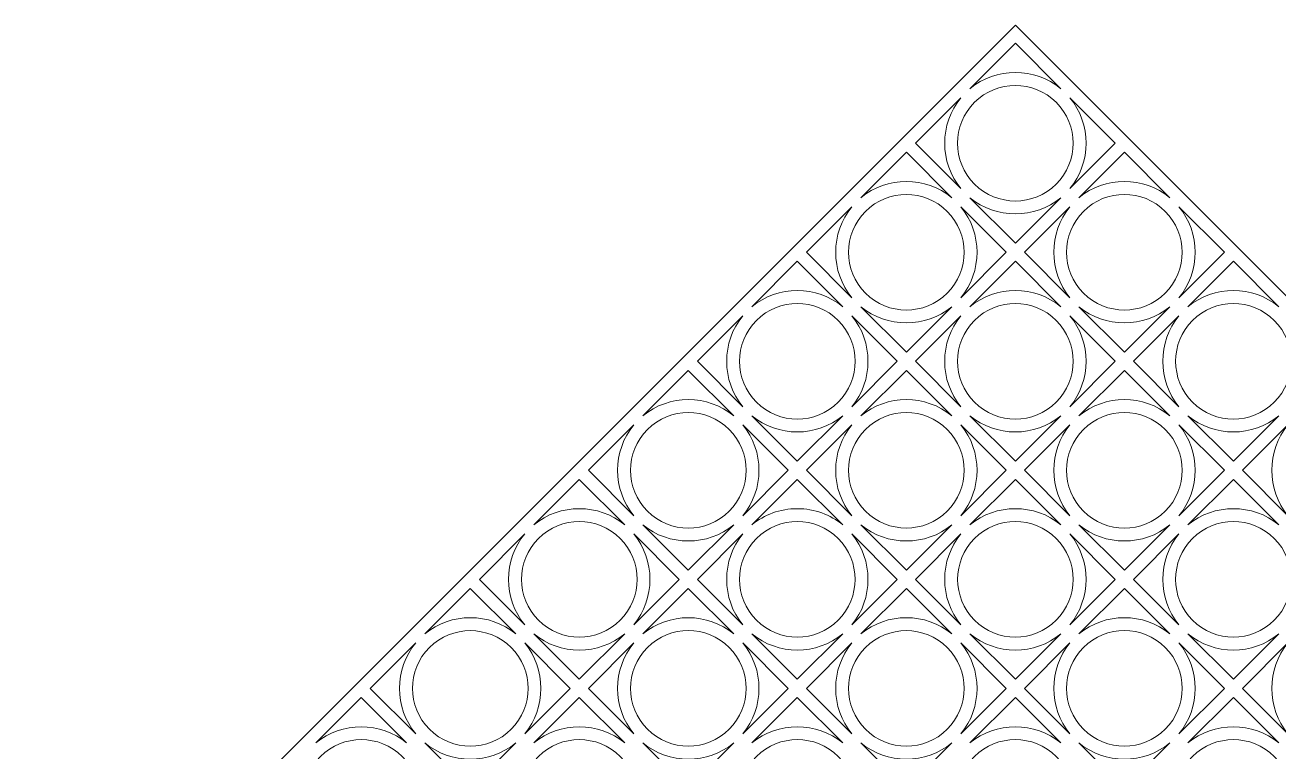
# Model space of a CAD drawing. Header units: centimetres. Extents: x -323 to 323, y -154 to 154.
# Drawn here: x 14.6 to 209.8, y 41 to 154.1 of the extents above; entities that cross this region are included whole.
import ezdxf

# ---------------------------------------------------------------- set-up
doc = ezdxf.new("R2010")
doc.units = ezdxf.units.CM
doc.header["$MEASUREMENT"] = 0
doc.layers.add('layer 1', color=7, linetype='Continuous')

msp = doc.modelspace()

# ---------------------------------------------------------------- linework, layer by layer
at = {"layer": 'layer 1', "color": 250, "lineweight": 9}
for points, knots in [([(168.76868, -154.14938), (168.76868, -154.14938), (14.61957, -0.00025), (14.61957, -0.00025), (14.61957, -0.00025), (14.61957, -0.00025), (168.76928, 154.14937), (168.76928, 154.14937), (168.76928, 154.14937), (168.76928, 154.14937), (322.91835, 0.0003), (322.91835, 0.0003), (322.91835, 0.0003), (322.91835, 0.0003), (168.76868, -154.14938), (168.76868, -154.14938)], [0, 0, 0, 0, 0.2, 0.2, 0.2, 0.2, 0.4, 0.4, 0.4, 0.4, 0.6, 0.6, 0.6, 0.6, 1, 1, 1, 1]), ([(161.69814, 144.2501), (165.7179, 147.59938), (171.82066, 147.59939), (175.84041, 144.25012), (175.84041, 144.25012), (175.84041, 144.25012), (168.76927, 151.32126), (168.76927, 151.32126), (168.76927, 151.32126), (168.76927, 151.32126), (161.69814, 144.2501), (161.69814, 144.2501)], [0, 0, 0, 0, 0.25, 0.25, 0.25, 0.25, 0.5, 0.5, 0.5, 0.5, 1, 1, 1, 1]), ([(175.13294, 142.12847), (178.64602, 138.61548), (178.64597, 132.91411), (175.13301, 129.40109), (175.13301, 129.40109), (171.61997, 125.88803), (165.91864, 125.88805), (162.40561, 129.40105), (162.40561, 129.40105), (158.89258, 132.91406), (158.89256, 138.6154), (162.40557, 142.12844), (162.40557, 142.12844), (165.89999, 145.62289), (171.6385, 145.62296), (175.13294, 142.12847)], [0, 0, 0, 0, 0.2, 0.2, 0.2, 0.2, 0.4, 0.4, 0.4, 0.4, 0.6, 0.6, 0.6, 0.6, 1, 1, 1, 1]), ([(160.28393, 142.83589), (156.93463, 138.81616), (156.9347, 132.71335), (160.28393, 128.69361), (160.28393, 128.69361), (160.28393, 128.69361), (153.21278, 135.76477), (153.21278, 135.76477), (153.21278, 135.76477), (153.21278, 135.76477), (160.28393, 142.83589), (160.28393, 142.83589)], [0, 0, 0, 0, 0.25, 0.25, 0.25, 0.25, 0.5, 0.5, 0.5, 0.5, 1, 1, 1, 1]), ([(177.25465, 128.69361), (180.60392, 132.71338), (180.6039, 138.81614), (177.25463, 142.8359), (177.25463, 142.8359), (177.25463, 142.8359), (184.32577, 135.76477), (184.32577, 135.76477), (184.32577, 135.76477), (184.32577, 135.76477), (177.25465, 128.69361), (177.25465, 128.69361)], [0, 0, 0, 0, 0.25, 0.25, 0.25, 0.25, 0.5, 0.5, 0.5, 0.5, 1, 1, 1, 1]), ([(144.72758, 127.27954), (148.74733, 130.62882), (154.85009, 130.62883), (158.86985, 127.27956), (158.86985, 127.27956), (158.86985, 127.27956), (151.79871, 134.3507), (151.79871, 134.3507), (151.79871, 134.3507), (151.79871, 134.3507), (144.72758, 127.27954), (144.72758, 127.27954)], [0, 0, 0, 0, 0.25, 0.25, 0.25, 0.25, 0.5, 0.5, 0.5, 0.5, 1, 1, 1, 1]), ([(178.66869, 127.27957), (182.68847, 130.62885), (188.79121, 130.6288), (192.81098, 127.27955), (192.81098, 127.27955), (192.81098, 127.27955), (185.73984, 134.35069), (185.73984, 134.35069), (185.73984, 134.35069), (185.73984, 134.35069), (178.66869, 127.27957), (178.66869, 127.27957)], [0, 0, 0, 0, 0.25, 0.25, 0.25, 0.25, 0.5, 0.5, 0.5, 0.5, 1, 1, 1, 1]), ([(158.16239, 125.15792), (161.67544, 121.64492), (161.67542, 115.94356), (158.16245, 112.43053), (158.16245, 112.43053), (154.64941, 108.91747), (148.94809, 108.9175), (145.43505, 112.43049), (145.43505, 112.43049), (141.92202, 115.94349), (141.922, 121.64484), (145.435, 125.15787), (145.435, 125.15787), (148.92943, 128.65233), (154.66792, 128.65238), (158.16239, 125.15792)], [0, 0, 0, 0, 0.2, 0.2, 0.2, 0.2, 0.4, 0.4, 0.4, 0.4, 0.6, 0.6, 0.6, 0.6, 1, 1, 1, 1]), ([(161.69814, 127.27941), (165.71787, 123.93016), (171.82066, 123.93012), (175.84041, 127.27938), (175.84041, 127.27938), (175.84041, 127.27938), (168.76927, 120.20825), (168.76927, 120.20825), (168.76927, 120.20825), (168.76927, 120.20825), (161.69814, 127.27941), (161.69814, 127.27941)], [0, 0, 0, 0, 0.25, 0.25, 0.25, 0.25, 0.5, 0.5, 0.5, 0.5, 1, 1, 1, 1]), ([(192.10356, 125.15787), (188.59059, 128.67093), (182.88918, 128.67089), (179.37617, 125.15794), (179.37617, 125.15794), (175.86313, 121.6449), (175.86312, 115.94357), (179.37613, 112.43053), (179.37613, 112.43053), (182.88915, 108.91748), (188.59047, 108.9175), (192.10351, 112.43048), (192.10351, 112.43048), (195.59799, 115.92493), (195.59801, 121.66339), (192.10356, 125.15787)], [0, 0, 0, 0, 0.2, 0.2, 0.2, 0.2, 0.4, 0.4, 0.4, 0.4, 0.6, 0.6, 0.6, 0.6, 1, 1, 1, 1]), ([(143.31336, 125.86533), (139.96406, 121.8456), (139.96413, 115.74279), (143.31337, 111.72305), (143.31337, 111.72305), (143.31337, 111.72305), (136.24222, 118.7942), (136.24222, 118.7942), (136.24222, 118.7942), (136.24222, 118.7942), (143.31336, 125.86533), (143.31336, 125.86533)], [0, 0, 0, 0, 0.25, 0.25, 0.25, 0.25, 0.5, 0.5, 0.5, 0.5, 1, 1, 1, 1]), ([(160.28408, 111.72305), (163.63338, 115.74284), (163.63332, 121.84557), (160.28407, 125.86534), (160.28407, 125.86534), (160.28407, 125.86534), (167.35521, 118.7942), (167.35521, 118.7942), (167.35521, 118.7942), (167.35521, 118.7942), (160.28408, 111.72305), (160.28408, 111.72305)], [0, 0, 0, 0, 0.25, 0.25, 0.25, 0.25, 0.5, 0.5, 0.5, 0.5, 1, 1, 1, 1]), ([(177.25448, 111.72306), (173.90524, 115.74282), (173.9052, 121.84558), (177.25447, 125.86535), (177.25447, 125.86535), (177.25447, 125.86535), (170.18333, 118.7942), (170.18333, 118.7942), (170.18333, 118.7942), (170.18333, 118.7942), (177.25448, 111.72306), (177.25448, 111.72306)], [0, 0, 0, 0, 0.25, 0.25, 0.25, 0.25, 0.5, 0.5, 0.5, 0.5, 1, 1, 1, 1]), ([(194.22518, 111.72306), (197.57445, 115.74281), (197.57449, 121.84555), (194.2252, 125.86533), (194.2252, 125.86533), (194.2252, 125.86533), (201.29635, 118.79419), (201.29635, 118.79419), (201.29635, 118.79419), (201.29635, 118.79419), (194.22518, 111.72306), (194.22518, 111.72306)], [0, 0, 0, 0, 0.25, 0.25, 0.25, 0.25, 0.5, 0.5, 0.5, 0.5, 1, 1, 1, 1]), ([(127.75687, 110.30884), (131.77661, 113.65813), (137.87939, 113.65809), (141.89915, 110.30884), (141.89915, 110.30884), (141.89915, 110.30884), (134.828, 117.37999), (134.828, 117.37999), (134.828, 117.37999), (134.828, 117.37999), (127.75687, 110.30884), (127.75687, 110.30884)], [0, 0, 0, 0, 0.25, 0.25, 0.25, 0.25, 0.5, 0.5, 0.5, 0.5, 1, 1, 1, 1]), ([(161.69813, 110.30901), (165.71791, 113.6583), (171.82065, 113.65824), (175.84042, 110.30899), (175.84042, 110.30899), (175.84042, 110.30899), (168.76928, 117.38013), (168.76928, 117.38013), (168.76928, 117.38013), (168.76928, 117.38013), (161.69813, 110.30901), (161.69813, 110.30901)], [0, 0, 0, 0, 0.25, 0.25, 0.25, 0.25, 0.5, 0.5, 0.5, 0.5, 1, 1, 1, 1]), ([(195.63926, 110.30897), (199.65898, 113.65821), (205.76178, 113.65828), (209.78153, 110.30899), (209.78153, 110.30899), (209.78153, 110.30899), (202.71038, 117.38014), (202.71038, 117.38014), (202.71038, 117.38014), (202.71038, 117.38014), (195.63926, 110.30897), (195.63926, 110.30897)], [0, 0, 0, 0, 0.25, 0.25, 0.25, 0.25, 0.5, 0.5, 0.5, 0.5, 1, 1, 1, 1]), ([(128.46429, 95.45981), (131.97728, 91.94676), (137.67862, 91.94679), (141.19167, 95.45976), (141.19167, 95.45976), (144.70473, 98.97278), (144.7047, 104.67412), (141.19172, 108.18716), (141.19172, 108.18716), (137.67871, 111.70017), (131.97735, 111.7002), (128.46434, 108.1872), (128.46434, 108.1872), (124.96986, 104.69277), (124.96982, 98.95428), (128.46429, 95.45981)], [0, 0, 0, 0, 0.2, 0.2, 0.2, 0.2, 0.4, 0.4, 0.4, 0.4, 0.6, 0.6, 0.6, 0.6, 1, 1, 1, 1]), ([(175.13299, 108.18731), (171.62, 111.70036), (165.91865, 111.70035), (162.40561, 108.18737), (162.40561, 108.18737), (158.89255, 104.67433), (158.89259, 98.973), (162.40557, 95.45997), (162.40557, 95.45997), (165.91857, 91.94694), (171.61992, 91.94692), (175.13294, 95.45992), (175.13294, 95.45992), (178.62741, 98.95436), (178.62747, 104.69284), (175.13299, 108.18731)], [0, 0, 0, 0, 0.2, 0.2, 0.2, 0.2, 0.4, 0.4, 0.4, 0.4, 0.6, 0.6, 0.6, 0.6, 1, 1, 1, 1]), ([(209.07408, 108.18734), (212.58712, 104.67435), (212.5871, 98.97299), (209.07413, 95.45996), (209.07413, 95.45996), (205.56111, 91.94691), (199.85976, 91.94693), (196.34673, 95.45992), (196.34673, 95.45992), (192.83372, 98.9729), (192.83367, 104.67426), (196.34666, 108.18728), (196.34666, 108.18728), (199.84112, 111.68176), (205.57959, 111.68183), (209.07408, 108.18734)], [0, 0, 0, 0, 0.2, 0.2, 0.2, 0.2, 0.4, 0.4, 0.4, 0.4, 0.6, 0.6, 0.6, 0.6, 1, 1, 1, 1]), ([(144.72757, 110.30884), (148.74732, 106.9596), (154.85009, 106.95955), (158.86986, 110.30882), (158.86986, 110.30882), (158.86986, 110.30882), (151.79871, 103.23769), (151.79871, 103.23769), (151.79871, 103.23769), (151.79871, 103.23769), (144.72757, 110.30884), (144.72757, 110.30884)], [0, 0, 0, 0, 0.25, 0.25, 0.25, 0.25, 0.5, 0.5, 0.5, 0.5, 1, 1, 1, 1]), ([(192.81097, 110.30884), (188.79124, 106.95958), (182.68846, 106.95959), (178.66869, 110.30885), (178.66869, 110.30885), (178.66869, 110.30885), (185.73985, 103.23769), (185.73985, 103.23769), (185.73985, 103.23769), (185.73985, 103.23769), (192.81097, 110.30884), (192.81097, 110.30884)], [0, 0, 0, 0, 0.25, 0.25, 0.25, 0.25, 0.5, 0.5, 0.5, 0.5, 1, 1, 1, 1]), ([(126.34265, 108.89462), (122.99337, 104.87488), (122.99339, 98.7721), (126.34264, 94.75235), (126.34264, 94.75235), (126.34264, 94.75235), (119.2715, 101.82349), (119.2715, 101.82349), (119.2715, 101.82349), (119.2715, 101.82349), (126.34265, 108.89462), (126.34265, 108.89462)], [0, 0, 0, 0, 0.25, 0.25, 0.25, 0.25, 0.5, 0.5, 0.5, 0.5, 1, 1, 1, 1]), ([(143.31336, 108.89463), (146.66261, 104.87488), (146.66265, 98.77211), (143.31338, 94.75235), (143.31338, 94.75235), (143.31338, 94.75235), (150.38451, 101.82349), (150.38451, 101.82349), (150.38451, 101.82349), (150.38451, 101.82349), (143.31336, 108.89463), (143.31336, 108.89463)], [0, 0, 0, 0, 0.25, 0.25, 0.25, 0.25, 0.5, 0.5, 0.5, 0.5, 1, 1, 1, 1]), ([(160.28391, 94.75249), (156.93467, 98.77225), (156.93465, 104.87501), (160.2839, 108.89478), (160.2839, 108.89478), (160.2839, 108.89478), (153.21277, 101.82363), (153.21277, 101.82363), (153.21277, 101.82363), (153.21277, 101.82363), (160.28391, 94.75249), (160.28391, 94.75249)], [0, 0, 0, 0, 0.25, 0.25, 0.25, 0.25, 0.5, 0.5, 0.5, 0.5, 1, 1, 1, 1]), ([(177.25462, 94.7525), (180.60389, 98.77227), (180.60393, 104.87499), (177.25464, 108.89477), (177.25464, 108.89477), (177.25464, 108.89477), (184.32578, 101.82363), (184.32578, 101.82363), (184.32578, 101.82363), (184.32578, 101.82363), (177.25462, 94.7525), (177.25462, 94.7525)], [0, 0, 0, 0, 0.25, 0.25, 0.25, 0.25, 0.5, 0.5, 0.5, 0.5, 1, 1, 1, 1]), ([(194.22505, 108.89476), (190.87576, 104.87503), (190.87579, 98.77224), (194.22505, 94.75248), (194.22505, 94.75248), (194.22505, 94.75248), (187.15389, 101.82363), (187.15389, 101.82363), (187.15389, 101.82363), (187.15389, 101.82363), (194.22505, 108.89476), (194.22505, 108.89476)], [0, 0, 0, 0, 0.25, 0.25, 0.25, 0.25, 0.5, 0.5, 0.5, 0.5, 1, 1, 1, 1]), ([(110.78631, 93.33827), (114.80607, 96.68753), (120.90881, 96.68759), (124.92858, 93.33829), (124.92858, 93.33829), (124.92858, 93.33829), (117.85745, 100.40943), (117.85745, 100.40943), (117.85745, 100.40943), (117.85745, 100.40943), (110.78631, 93.33827), (110.78631, 93.33827)], [0, 0, 0, 0, 0.25, 0.25, 0.25, 0.25, 0.5, 0.5, 0.5, 0.5, 1, 1, 1, 1]), ([(158.86971, 93.33828), (154.84997, 96.68753), (148.74718, 96.68757), (144.72742, 93.3383), (144.72742, 93.3383), (144.72742, 93.3383), (151.79857, 100.40943), (151.79857, 100.40943), (151.79857, 100.40943), (151.79857, 100.40943), (158.86971, 93.33828), (158.86971, 93.33828)], [0, 0, 0, 0, 0.25, 0.25, 0.25, 0.25, 0.5, 0.5, 0.5, 0.5, 1, 1, 1, 1]), ([(178.6687, 93.33841), (182.68847, 96.68768), (188.79119, 96.68771), (192.81097, 93.33843), (192.81097, 93.33843), (192.81097, 93.33843), (185.73983, 100.40957), (185.73983, 100.40957), (185.73983, 100.40957), (185.73983, 100.40957), (178.6687, 93.33841), (178.6687, 93.33841)], [0, 0, 0, 0, 0.25, 0.25, 0.25, 0.25, 0.5, 0.5, 0.5, 0.5, 1, 1, 1, 1]), ([(124.22112, 91.21665), (127.73418, 87.70365), (127.73415, 82.00229), (124.22118, 78.48926), (124.22118, 78.48926), (120.70816, 74.97622), (115.00681, 74.97622), (111.49378, 78.48922), (111.49378, 78.48922), (107.98075, 82.00222), (107.98072, 87.70357), (111.49373, 91.2166), (111.49373, 91.2166), (114.98815, 94.71105), (120.72666, 94.71111), (124.22112, 91.21665)], [0, 0, 0, 0, 0.2, 0.2, 0.2, 0.2, 0.4, 0.4, 0.4, 0.4, 0.6, 0.6, 0.6, 0.6, 1, 1, 1, 1]), ([(145.43489, 78.48921), (141.92184, 82.0022), (141.92186, 87.70354), (145.43483, 91.21659), (145.43483, 91.21659), (148.94786, 94.72965), (154.64922, 94.72961), (158.16224, 91.21664), (158.16224, 91.21664), (161.67525, 87.70363), (161.67529, 82.00228), (158.16228, 78.48926), (158.16228, 78.48926), (154.66784, 74.99477), (148.92937, 74.99474), (145.43489, 78.48921)], [0, 0, 0, 0, 0.2, 0.2, 0.2, 0.2, 0.4, 0.4, 0.4, 0.4, 0.6, 0.6, 0.6, 0.6, 1, 1, 1, 1]), ([(192.10351, 91.21678), (195.61657, 87.70378), (195.61652, 82.00241), (192.10356, 78.4894), (192.10356, 78.4894), (188.59055, 74.97636), (182.88918, 74.97634), (179.37617, 78.48936), (179.37617, 78.48936), (175.86314, 82.00235), (175.86312, 87.70371), (179.37612, 91.21673), (179.37612, 91.21673), (182.86634, 94.70698), (188.61325, 94.70704), (192.10351, 91.21678)], [0, 0, 0, 0, 0.2, 0.2, 0.2, 0.2, 0.4, 0.4, 0.4, 0.4, 0.6, 0.6, 0.6, 0.6, 1, 1, 1, 1]), ([(109.37209, 91.92407), (106.02282, 87.90431), (106.02285, 81.80154), (109.3721, 77.78178), (109.3721, 77.78178), (109.3721, 77.78178), (102.30095, 84.85294), (102.30095, 84.85294), (102.30095, 84.85294), (102.30095, 84.85294), (109.37209, 91.92407), (109.37209, 91.92407)], [0, 0, 0, 0, 0.25, 0.25, 0.25, 0.25, 0.5, 0.5, 0.5, 0.5, 1, 1, 1, 1]), ([(126.34282, 77.78178), (129.69211, 81.80156), (129.69206, 87.90429), (126.34281, 91.92407), (126.34281, 91.92407), (126.34281, 91.92407), (133.41393, 84.85294), (133.41393, 84.85294), (133.41393, 84.85294), (133.41393, 84.85294), (126.34282, 77.78178), (126.34282, 77.78178)], [0, 0, 0, 0, 0.25, 0.25, 0.25, 0.25, 0.5, 0.5, 0.5, 0.5, 1, 1, 1, 1]), ([(141.89915, 93.33812), (137.87937, 89.98883), (131.77664, 89.98887), (127.75686, 93.33813), (127.75686, 93.33813), (127.75686, 93.33813), (134.828, 86.26699), (134.828, 86.26699), (134.828, 86.26699), (134.828, 86.26699), (141.89915, 93.33812), (141.89915, 93.33812)], [0, 0, 0, 0, 0.25, 0.25, 0.25, 0.25, 0.5, 0.5, 0.5, 0.5, 1, 1, 1, 1]), ([(143.3132, 91.92407), (139.96391, 87.9043), (139.96396, 81.80156), (143.31321, 77.78178), (143.31321, 77.78178), (143.31321, 77.78178), (136.24207, 84.85292), (136.24207, 84.85292), (136.24207, 84.85292), (136.24207, 84.85292), (143.3132, 91.92407), (143.3132, 91.92407)], [0, 0, 0, 0, 0.25, 0.25, 0.25, 0.25, 0.5, 0.5, 0.5, 0.5, 1, 1, 1, 1]), ([(160.28392, 77.78179), (163.63321, 81.80154), (163.63317, 87.90431), (160.28392, 91.92407), (160.28392, 91.92407), (160.28392, 91.92407), (167.35507, 84.85292), (167.35507, 84.85292), (167.35507, 84.85292), (167.35507, 84.85292), (160.28392, 77.78179), (160.28392, 77.78179)], [0, 0, 0, 0, 0.25, 0.25, 0.25, 0.25, 0.5, 0.5, 0.5, 0.5, 1, 1, 1, 1]), ([(175.84041, 93.33828), (171.82065, 89.989), (165.71789, 89.98903), (161.69813, 93.33829), (161.69813, 93.33829), (161.69813, 93.33829), (168.76928, 86.26714), (168.76928, 86.26714), (168.76928, 86.26714), (168.76928, 86.26714), (175.84041, 93.33828), (175.84041, 93.33828)], [0, 0, 0, 0, 0.25, 0.25, 0.25, 0.25, 0.5, 0.5, 0.5, 0.5, 1, 1, 1, 1]), ([(177.25448, 91.9242), (173.9052, 87.90445), (173.90524, 81.80167), (177.25448, 77.78192), (177.25448, 77.78192), (177.25448, 77.78192), (170.18333, 84.85307), (170.18333, 84.85307), (170.18333, 84.85307), (170.18333, 84.85307), (177.25448, 91.9242), (177.25448, 91.9242)], [0, 0, 0, 0, 0.25, 0.25, 0.25, 0.25, 0.5, 0.5, 0.5, 0.5, 1, 1, 1, 1]), ([(194.2252, 77.78193), (197.57451, 81.80171), (197.57444, 87.90444), (194.22519, 91.92421), (194.22519, 91.92421), (194.22519, 91.92421), (201.29633, 84.85307), (201.29633, 84.85307), (201.29633, 84.85307), (201.29633, 84.85307), (194.2252, 77.78193), (194.2252, 77.78193)], [0, 0, 0, 0, 0.25, 0.25, 0.25, 0.25, 0.5, 0.5, 0.5, 0.5, 1, 1, 1, 1]), ([(195.63925, 93.33827), (199.65901, 89.98903), (205.76176, 89.98897), (209.78154, 93.33825), (209.78154, 93.33825), (209.78154, 93.33825), (202.71038, 86.26713), (202.71038, 86.26713), (202.71038, 86.26713), (202.71038, 86.26713), (195.63925, 93.33827), (195.63925, 93.33827)], [0, 0, 0, 0, 0.25, 0.25, 0.25, 0.25, 0.5, 0.5, 0.5, 0.5, 1, 1, 1, 1]), ([(211.1956, 77.78192), (207.84635, 81.80164), (207.84633, 87.90447), (211.19558, 91.92421), (211.19558, 91.92421), (211.19558, 91.92421), (204.12445, 84.85306), (204.12445, 84.85306), (204.12445, 84.85306), (204.12445, 84.85306), (211.1956, 77.78192), (211.1956, 77.78192)], [0, 0, 0, 0, 0.25, 0.25, 0.25, 0.25, 0.5, 0.5, 0.5, 0.5, 1, 1, 1, 1]), ([(93.8156, 76.36758), (97.83537, 79.71687), (103.93813, 79.71682), (107.95789, 76.36757), (107.95789, 76.36757), (107.95789, 76.36757), (100.88673, 83.43872), (100.88673, 83.43872), (100.88673, 83.43872), (100.88673, 83.43872), (93.8156, 76.36758), (93.8156, 76.36758)], [0, 0, 0, 0, 0.25, 0.25, 0.25, 0.25, 0.5, 0.5, 0.5, 0.5, 1, 1, 1, 1]), ([(127.75686, 76.36774), (129.66265, 77.95564), (132.14902, 78.87844), (134.82788, 78.87847), (134.82788, 78.87847), (134.82788, 78.87847), (134.82788, 78.88237), (134.82788, 78.88237), (134.82788, 78.88237), (134.82788, 78.88237), (134.82804, 78.88237), (134.82804, 78.88237), (134.82804, 78.88237), (134.82804, 78.88237), (134.8281, 78.88238), (134.8281, 78.88238), (134.8281, 78.88238), (134.8281, 78.88238), (134.8281, 78.87846), (134.8281, 78.87846), (134.8281, 78.87846), (137.50696, 78.87846), (139.99334, 77.95563), (141.89915, 76.36773), (141.89915, 76.36773), (141.89915, 76.36773), (134.82802, 83.43886), (134.82802, 83.43886), (134.82802, 83.43886), (134.82802, 83.43886), (127.75686, 76.36774), (127.75686, 76.36774)], [0, 0, 0, 0, 0.111111111, 0.111111111, 0.111111111, 0.111111111, 0.222222222, 0.222222222, 0.222222222, 0.222222222, 0.333333333, 0.333333333, 0.333333333, 0.333333333, 0.444444444, 0.444444444, 0.444444444, 0.444444444, 0.555555556, 0.555555556, 0.555555556, 0.555555556, 0.666666667, 0.666666667, 0.666666667, 0.666666667, 0.777777778, 0.777777778, 0.777777778, 0.777777778, 1, 1, 1, 1]), ([(161.69799, 76.36771), (165.71774, 79.71699), (171.82052, 79.71696), (175.84026, 76.3677), (175.84026, 76.3677), (175.84026, 76.3677), (168.76912, 83.43886), (168.76912, 83.43886), (168.76912, 83.43886), (168.76912, 83.43886), (161.69799, 76.36771), (161.69799, 76.36771)], [0, 0, 0, 0, 0.25, 0.25, 0.25, 0.25, 0.5, 0.5, 0.5, 0.5, 1, 1, 1, 1]), ([(195.63925, 76.36787), (199.65904, 79.71715), (205.76176, 79.71712), (209.78154, 76.36786), (209.78154, 76.36786), (209.78154, 76.36786), (202.7104, 83.439), (202.7104, 83.439), (202.7104, 83.439), (202.7104, 83.439), (195.63925, 76.36787), (195.63925, 76.36787)], [0, 0, 0, 0, 0.25, 0.25, 0.25, 0.25, 0.5, 0.5, 0.5, 0.5, 1, 1, 1, 1]), ([(94.52302, 61.51855), (98.03602, 58.00549), (103.73737, 58.00551), (107.2504, 61.51849), (107.2504, 61.51849), (110.76345, 65.03151), (110.76344, 70.73287), (107.25045, 74.24589), (107.25045, 74.24589), (103.73745, 77.75892), (98.0361, 77.75894), (94.52307, 74.24594), (94.52307, 74.24594), (91.0286, 70.7515), (91.02855, 65.01301), (94.52302, 61.51855)], [0, 0, 0, 0, 0.2, 0.2, 0.2, 0.2, 0.4, 0.4, 0.4, 0.4, 0.6, 0.6, 0.6, 0.6, 1, 1, 1, 1]), ([(110.78631, 76.36758), (114.80604, 73.01834), (120.90884, 73.01829), (124.92859, 76.36756), (124.92859, 76.36756), (124.92859, 76.36756), (117.85745, 69.29642), (117.85745, 69.29642), (117.85745, 69.29642), (117.85745, 69.29642), (110.78631, 76.36758), (110.78631, 76.36758)], [0, 0, 0, 0, 0.25, 0.25, 0.25, 0.25, 0.5, 0.5, 0.5, 0.5, 1, 1, 1, 1]), ([(141.19173, 74.24604), (137.67874, 77.75909), (131.97737, 77.75907), (128.46434, 74.2461), (128.46434, 74.2461), (124.95129, 70.73308), (124.95132, 65.03171), (128.4643, 61.5187), (128.4643, 61.5187), (131.97731, 58.00567), (137.67864, 58.00565), (141.19168, 61.51865), (141.19168, 61.51865), (144.68614, 65.01308), (144.6862, 70.75157), (141.19173, 74.24604)], [0, 0, 0, 0, 0.2, 0.2, 0.2, 0.2, 0.4, 0.4, 0.4, 0.4, 0.6, 0.6, 0.6, 0.6, 1, 1, 1, 1]), ([(158.86969, 76.36758), (154.84995, 73.01831), (148.7472, 73.01829), (144.72743, 76.36756), (144.72743, 76.36756), (144.72743, 76.36756), (151.79857, 69.29642), (151.79857, 69.29642), (151.79857, 69.29642), (151.79857, 69.29642), (158.86969, 76.36758), (158.86969, 76.36758)], [0, 0, 0, 0, 0.25, 0.25, 0.25, 0.25, 0.5, 0.5, 0.5, 0.5, 1, 1, 1, 1]), ([(162.4054, 61.51868), (165.91842, 58.00561), (171.61976, 58.00565), (175.13279, 61.51862), (175.13279, 61.51862), (178.64582, 65.03163), (178.64584, 70.73301), (175.13282, 74.24602), (175.13282, 74.24602), (171.61983, 77.75905), (165.91847, 77.75906), (162.40545, 74.24607), (162.40545, 74.24607), (158.91097, 70.75161), (158.91095, 65.01314), (162.4054, 61.51868)], [0, 0, 0, 0, 0.2, 0.2, 0.2, 0.2, 0.4, 0.4, 0.4, 0.4, 0.6, 0.6, 0.6, 0.6, 1, 1, 1, 1]), ([(178.66869, 76.36771), (182.68844, 73.01846), (188.79122, 73.01843), (192.81097, 76.36769), (192.81097, 76.36769), (192.81097, 76.36769), (185.73983, 69.29656), (185.73983, 69.29656), (185.73983, 69.29656), (185.73983, 69.29656), (178.66869, 76.36771), (178.66869, 76.36771)], [0, 0, 0, 0, 0.25, 0.25, 0.25, 0.25, 0.5, 0.5, 0.5, 0.5, 1, 1, 1, 1]), ([(209.07411, 74.24618), (205.56111, 77.75924), (199.85974, 77.75919), (196.34673, 74.24623), (196.34673, 74.24623), (192.83369, 70.73322), (192.83368, 65.03184), (196.34669, 61.51884), (196.34669, 61.51884), (199.8597, 58.0058), (205.56105, 58.0058), (209.07407, 61.51879), (209.07407, 61.51879), (212.56854, 65.01323), (212.56858, 70.75171), (209.07411, 74.24618)], [0, 0, 0, 0, 0.2, 0.2, 0.2, 0.2, 0.4, 0.4, 0.4, 0.4, 0.6, 0.6, 0.6, 0.6, 1, 1, 1, 1]), ([(92.40139, 74.95336), (89.05211, 70.93362), (89.0521, 64.83084), (92.40138, 60.81109), (92.40138, 60.81109), (92.40138, 60.81109), (85.33024, 67.88222), (85.33024, 67.88222), (85.33024, 67.88222), (85.33024, 67.88222), (92.40139, 74.95336), (92.40139, 74.95336)], [0, 0, 0, 0, 0.25, 0.25, 0.25, 0.25, 0.5, 0.5, 0.5, 0.5, 1, 1, 1, 1]), ([(109.37208, 74.95336), (112.72135, 70.93362), (112.72138, 64.83084), (109.37211, 60.81108), (109.37211, 60.81108), (109.37211, 60.81108), (116.44325, 67.88222), (116.44325, 67.88222), (116.44325, 67.88222), (116.44325, 67.88222), (109.37208, 74.95336), (109.37208, 74.95336)], [0, 0, 0, 0, 0.25, 0.25, 0.25, 0.25, 0.5, 0.5, 0.5, 0.5, 1, 1, 1, 1]), ([(126.34265, 60.81123), (122.99342, 64.83095), (122.99337, 70.93376), (126.34263, 74.95351), (126.34263, 74.95351), (126.34263, 74.95351), (119.27149, 67.88237), (119.27149, 67.88237), (119.27149, 67.88237), (119.27149, 67.88237), (126.34265, 60.81123), (126.34265, 60.81123)], [0, 0, 0, 0, 0.25, 0.25, 0.25, 0.25, 0.5, 0.5, 0.5, 0.5, 1, 1, 1, 1]), ([(143.31334, 60.81123), (146.66261, 64.83097), (146.66269, 70.93372), (143.31337, 74.9535), (143.31337, 74.9535), (143.31337, 74.9535), (150.38451, 67.88237), (150.38451, 67.88237), (150.38451, 67.88237), (150.38451, 67.88237), (143.31334, 60.81123), (143.31334, 60.81123)], [0, 0, 0, 0, 0.25, 0.25, 0.25, 0.25, 0.5, 0.5, 0.5, 0.5, 1, 1, 1, 1]), ([(160.28378, 74.95349), (156.93451, 70.93374), (156.93448, 64.83099), (160.28376, 60.81122), (160.28376, 60.81122), (160.28376, 60.81122), (153.21262, 67.88236), (153.21262, 67.88236), (153.21262, 67.88236), (153.21262, 67.88236), (160.28378, 74.95349), (160.28378, 74.95349)], [0, 0, 0, 0, 0.25, 0.25, 0.25, 0.25, 0.5, 0.5, 0.5, 0.5, 1, 1, 1, 1]), ([(177.25448, 74.9535), (180.60373, 70.93375), (180.60377, 64.83097), (177.2545, 60.81121), (177.2545, 60.81121), (177.2545, 60.81121), (184.32563, 67.88236), (184.32563, 67.88236), (184.32563, 67.88236), (184.32563, 67.88236), (177.25448, 74.9535), (177.25448, 74.9535)], [0, 0, 0, 0, 0.25, 0.25, 0.25, 0.25, 0.5, 0.5, 0.5, 0.5, 1, 1, 1, 1]), ([(194.22504, 60.81136), (190.87579, 64.8311), (190.87576, 70.9339), (194.22502, 74.95365), (194.22502, 74.95365), (194.22502, 74.95365), (187.15389, 67.8825), (187.15389, 67.8825), (187.15389, 67.8825), (187.15389, 67.8825), (194.22504, 60.81136), (194.22504, 60.81136)], [0, 0, 0, 0, 0.25, 0.25, 0.25, 0.25, 0.5, 0.5, 0.5, 0.5, 1, 1, 1, 1]), ([(76.84502, 59.39707), (80.86481, 62.74634), (86.96752, 62.74637), (90.98729, 59.39709), (90.98729, 59.39709), (90.98729, 59.39709), (83.91615, 66.46824), (83.91615, 66.46824), (83.91615, 66.46824), (83.91615, 66.46824), (76.84502, 59.39707), (76.84502, 59.39707)], [0, 0, 0, 0, 0.25, 0.25, 0.25, 0.25, 0.5, 0.5, 0.5, 0.5, 1, 1, 1, 1]), ([(124.92843, 59.39701), (120.90871, 62.74627), (114.8059, 62.74629), (110.78616, 59.39703), (110.78616, 59.39703), (110.78616, 59.39703), (117.8573, 66.46817), (117.8573, 66.46817), (117.8573, 66.46817), (117.8573, 66.46817), (124.92843, 59.39701), (124.92843, 59.39701)], [0, 0, 0, 0, 0.25, 0.25, 0.25, 0.25, 0.5, 0.5, 0.5, 0.5, 1, 1, 1, 1]), ([(144.72743, 59.39714), (148.7472, 62.74642), (154.84993, 62.74644), (158.8697, 59.39716), (158.8697, 59.39716), (158.8697, 59.39716), (151.79856, 66.4683), (151.79856, 66.4683), (151.79856, 66.4683), (151.79856, 66.4683), (144.72743, 59.39714), (144.72743, 59.39714)], [0, 0, 0, 0, 0.25, 0.25, 0.25, 0.25, 0.5, 0.5, 0.5, 0.5, 1, 1, 1, 1]), ([(192.81083, 59.39715), (188.79109, 62.74639), (182.6883, 62.74644), (178.66854, 59.39717), (178.66854, 59.39717), (178.66854, 59.39717), (185.73969, 66.4683), (185.73969, 66.4683), (185.73969, 66.4683), (185.73969, 66.4683), (192.81083, 59.39715), (192.81083, 59.39715)], [0, 0, 0, 0, 0.25, 0.25, 0.25, 0.25, 0.5, 0.5, 0.5, 0.5, 1, 1, 1, 1]), ([(90.27984, 57.27545), (93.79289, 53.76243), (93.79287, 48.0611), (90.27989, 44.54806), (90.27989, 44.54806), (86.76687, 41.03501), (81.06551, 41.03503), (77.55249, 44.54802), (77.55249, 44.54802), (74.03947, 48.06101), (74.03947, 53.76238), (77.55244, 57.2754), (77.55244, 57.2754), (81.04689, 60.76985), (86.78535, 60.76991), (90.27984, 57.27545)], [0, 0, 0, 0, 0.2, 0.2, 0.2, 0.2, 0.4, 0.4, 0.4, 0.4, 0.6, 0.6, 0.6, 0.6, 1, 1, 1, 1]), ([(111.49362, 44.54794), (107.98058, 48.06093), (107.98059, 53.76229), (111.49357, 57.27533), (111.49357, 57.27533), (115.00658, 60.78837), (120.70796, 60.78835), (124.22097, 57.27537), (124.22097, 57.27537), (127.734, 53.76236), (127.73401, 48.06102), (124.22102, 44.54799), (124.22102, 44.54799), (120.72658, 41.05353), (114.9881, 41.05347), (111.49362, 44.54794)], [0, 0, 0, 0, 0.2, 0.2, 0.2, 0.2, 0.4, 0.4, 0.4, 0.4, 0.6, 0.6, 0.6, 0.6, 1, 1, 1, 1]), ([(158.16224, 57.27552), (161.6753, 53.76252), (161.67527, 48.06116), (158.1623, 44.54813), (158.1623, 44.54813), (154.64929, 41.03507), (148.94792, 41.03509), (145.4349, 44.54809), (145.4349, 44.54809), (141.92187, 48.06109), (141.92185, 53.76244), (145.43485, 57.27547), (145.43485, 57.27547), (148.92929, 60.76993), (154.66777, 60.76999), (158.16224, 57.27552)], [0, 0, 0, 0, 0.2, 0.2, 0.2, 0.2, 0.4, 0.4, 0.4, 0.4, 0.6, 0.6, 0.6, 0.6, 1, 1, 1, 1]), ([(179.37601, 44.54808), (175.86295, 48.06108), (175.86298, 53.76243), (179.37595, 57.27546), (179.37595, 57.27546), (182.88895, 60.78849), (188.59035, 60.78851), (192.10334, 57.2755), (192.10334, 57.2755), (195.61639, 53.76249), (195.61639, 48.06114), (192.10339, 44.54812), (192.10339, 44.54812), (188.60895, 41.05365), (182.87047, 41.0536), (179.37601, 44.54808)], [0, 0, 0, 0, 0.2, 0.2, 0.2, 0.2, 0.4, 0.4, 0.4, 0.4, 0.6, 0.6, 0.6, 0.6, 1, 1, 1, 1]), ([(107.95789, 59.39685), (103.93811, 56.04757), (97.83536, 56.0476), (93.8156, 59.39687), (93.8156, 59.39687), (93.8156, 59.39687), (100.88673, 52.32573), (100.88673, 52.32573), (100.88673, 52.32573), (100.88673, 52.32573), (107.95789, 59.39685), (107.95789, 59.39685)], [0, 0, 0, 0, 0.25, 0.25, 0.25, 0.25, 0.5, 0.5, 0.5, 0.5, 1, 1, 1, 1]), ([(141.89915, 59.39701), (137.87936, 56.04775), (131.77665, 56.04775), (127.75686, 59.39702), (127.75686, 59.39702), (127.75686, 59.39702), (134.82801, 52.32587), (134.82801, 52.32587), (134.82801, 52.32587), (134.82801, 52.32587), (141.89915, 59.39701), (141.89915, 59.39701)], [0, 0, 0, 0, 0.25, 0.25, 0.25, 0.25, 0.5, 0.5, 0.5, 0.5, 1, 1, 1, 1]), ([(175.84027, 59.39699), (171.82048, 56.0477), (165.71776, 56.04774), (161.69798, 59.397), (161.69798, 59.397), (161.69798, 59.397), (168.76912, 52.32586), (168.76912, 52.32586), (168.76912, 52.32586), (168.76912, 52.32586), (175.84027, 59.39699), (175.84027, 59.39699)], [0, 0, 0, 0, 0.25, 0.25, 0.25, 0.25, 0.5, 0.5, 0.5, 0.5, 1, 1, 1, 1]), ([(209.78153, 59.39715), (205.76177, 56.04787), (199.65901, 56.0479), (195.63925, 59.39716), (195.63925, 59.39716), (195.63925, 59.39716), (202.7104, 52.326), (202.7104, 52.326), (202.7104, 52.326), (202.7104, 52.326), (209.78153, 59.39715), (209.78153, 59.39715)], [0, 0, 0, 0, 0.25, 0.25, 0.25, 0.25, 0.5, 0.5, 0.5, 0.5, 1, 1, 1, 1]), ([(75.43081, 57.98286), (72.08151, 53.9631), (72.08156, 47.86033), (75.43081, 43.84058), (75.43081, 43.84058), (75.43081, 43.84058), (68.35966, 50.91173), (68.35966, 50.91173), (68.35966, 50.91173), (68.35966, 50.91173), (75.43081, 57.98286), (75.43081, 57.98286)], [0, 0, 0, 0, 0.25, 0.25, 0.25, 0.25, 0.5, 0.5, 0.5, 0.5, 1, 1, 1, 1]), ([(92.40153, 43.84058), (95.75082, 47.86036), (95.75078, 53.96309), (92.40151, 57.98287), (92.40151, 57.98287), (92.40151, 57.98287), (99.47266, 50.91173), (99.47266, 50.91173), (99.47266, 50.91173), (99.47266, 50.91173), (92.40153, 43.84058), (92.40153, 43.84058)], [0, 0, 0, 0, 0.25, 0.25, 0.25, 0.25, 0.5, 0.5, 0.5, 0.5, 1, 1, 1, 1]), ([(109.37193, 57.98281), (106.02264, 53.96303), (106.0227, 47.86029), (109.37195, 43.84052), (109.37195, 43.84052), (109.37195, 43.84052), (102.30081, 50.91165), (102.30081, 50.91165), (102.30081, 50.91165), (102.30081, 50.91165), (109.37193, 57.98281), (109.37193, 57.98281)], [0, 0, 0, 0, 0.25, 0.25, 0.25, 0.25, 0.5, 0.5, 0.5, 0.5, 1, 1, 1, 1]), ([(126.34266, 43.84052), (129.69192, 47.86031), (129.69192, 53.96302), (126.34265, 57.98281), (126.34265, 57.98281), (126.34265, 57.98281), (133.4138, 50.91165), (133.4138, 50.91165), (133.4138, 50.91165), (133.4138, 50.91165), (126.34266, 43.84052), (126.34266, 43.84052)], [0, 0, 0, 0, 0.25, 0.25, 0.25, 0.25, 0.5, 0.5, 0.5, 0.5, 1, 1, 1, 1]), ([(143.31321, 57.98293), (139.96394, 53.96318), (139.96397, 47.8604), (143.31322, 43.84065), (143.31322, 43.84065), (143.31322, 43.84065), (136.24207, 50.9118), (136.24207, 50.9118), (136.24207, 50.9118), (136.24207, 50.9118), (143.31321, 57.98293), (143.31321, 57.98293)], [0, 0, 0, 0, 0.25, 0.25, 0.25, 0.25, 0.5, 0.5, 0.5, 0.5, 1, 1, 1, 1]), ([(160.28394, 43.84065), (163.63323, 47.86044), (163.63318, 53.96317), (160.28392, 57.98294), (160.28392, 57.98294), (160.28392, 57.98294), (167.35506, 50.9118), (167.35506, 50.9118), (167.35506, 50.9118), (167.35506, 50.9118), (160.28394, 43.84065), (160.28394, 43.84065)], [0, 0, 0, 0, 0.25, 0.25, 0.25, 0.25, 0.5, 0.5, 0.5, 0.5, 1, 1, 1, 1]), ([(177.25431, 57.98294), (173.90505, 53.96315), (173.90506, 47.86044), (177.25433, 43.84065), (177.25433, 43.84065), (177.25433, 43.84065), (170.18319, 50.91179), (170.18319, 50.91179), (170.18319, 50.91179), (170.18319, 50.91179), (177.25431, 57.98294), (177.25431, 57.98294)], [0, 0, 0, 0, 0.25, 0.25, 0.25, 0.25, 0.5, 0.5, 0.5, 0.5, 1, 1, 1, 1]), ([(194.22504, 43.84066), (197.57432, 47.86042), (197.5743, 53.96318), (194.22503, 57.98293), (194.22503, 57.98293), (194.22503, 57.98293), (201.29619, 50.91179), (201.29619, 50.91179), (201.29619, 50.91179), (201.29619, 50.91179), (194.22504, 43.84066), (194.22504, 43.84066)], [0, 0, 0, 0, 0.25, 0.25, 0.25, 0.25, 0.5, 0.5, 0.5, 0.5, 1, 1, 1, 1]), ([(211.1956, 57.98308), (207.84632, 53.96333), (207.84636, 47.86055), (211.19561, 43.84079), (211.19561, 43.84079), (211.19561, 43.84079), (204.12446, 50.91194), (204.12446, 50.91194), (204.12446, 50.91194), (204.12446, 50.91194), (211.1956, 57.98308), (211.1956, 57.98308)], [0, 0, 0, 0, 0.25, 0.25, 0.25, 0.25, 0.5, 0.5, 0.5, 0.5, 1, 1, 1, 1]), ([(59.87432, 42.42637), (63.89409, 45.77566), (69.99682, 45.77561), (74.0166, 42.42637), (74.0166, 42.42637), (74.0166, 42.42637), (66.94544, 49.49753), (66.94544, 49.49753), (66.94544, 49.49753), (66.94544, 49.49753), (59.87432, 42.42637), (59.87432, 42.42637)], [0, 0, 0, 0, 0.25, 0.25, 0.25, 0.25, 0.5, 0.5, 0.5, 0.5, 1, 1, 1, 1]), ([(93.81557, 42.42654), (97.83538, 45.77582), (103.93807, 45.77577), (107.95786, 42.42652), (107.95786, 42.42652), (107.95786, 42.42652), (100.88672, 49.49767), (100.88672, 49.49767), (100.88672, 49.49767), (100.88672, 49.49767), (93.81557, 42.42654), (93.81557, 42.42654)], [0, 0, 0, 0, 0.25, 0.25, 0.25, 0.25, 0.5, 0.5, 0.5, 0.5, 1, 1, 1, 1]), ([(127.75672, 42.42644), (131.77649, 45.77573), (137.87925, 45.77568), (141.899, 42.42644), (141.899, 42.42644), (141.899, 42.42644), (134.82785, 49.49759), (134.82785, 49.49759), (134.82785, 49.49759), (134.82785, 49.49759), (127.75672, 42.42644), (127.75672, 42.42644)], [0, 0, 0, 0, 0.25, 0.25, 0.25, 0.25, 0.5, 0.5, 0.5, 0.5, 1, 1, 1, 1]), ([(161.69798, 42.42661), (165.71776, 45.7759), (171.8205, 45.77584), (175.84027, 42.42659), (175.84027, 42.42659), (175.84027, 42.42659), (168.76913, 49.49773), (168.76913, 49.49773), (168.76913, 49.49773), (168.76913, 49.49773), (161.69798, 42.42661), (161.69798, 42.42661)], [0, 0, 0, 0, 0.25, 0.25, 0.25, 0.25, 0.5, 0.5, 0.5, 0.5, 1, 1, 1, 1]), ([(195.6391, 42.42659), (199.65887, 45.77588), (205.76165, 45.77582), (209.7814, 42.42658), (209.7814, 42.42658), (209.7814, 42.42658), (202.71024, 49.49773), (202.71024, 49.49773), (202.71024, 49.49773), (202.71024, 49.49773), (195.6391, 42.42659), (195.6391, 42.42659)], [0, 0, 0, 0, 0.25, 0.25, 0.25, 0.25, 0.5, 0.5, 0.5, 0.5, 1, 1, 1, 1]), ([(60.58173, 27.57734), (64.09472, 24.0643), (69.79608, 24.06431), (73.30911, 27.57728), (73.30911, 27.57728), (76.82217, 31.09031), (76.82216, 36.79165), (73.30916, 40.30469), (73.30916, 40.30469), (69.79614, 43.81773), (64.09481, 43.81771), (60.58177, 40.30473), (60.58177, 40.30473), (57.08732, 36.8103), (57.08727, 31.0718), (60.58173, 27.57734)], [0, 0, 0, 0, 0.2, 0.2, 0.2, 0.2, 0.4, 0.4, 0.4, 0.4, 0.6, 0.6, 0.6, 0.6, 1, 1, 1, 1]), ([(107.25044, 40.30484), (103.73745, 43.81788), (98.03607, 43.81788), (94.52305, 40.30489), (94.52305, 40.30489), (91.01001, 36.79188), (91.01003, 31.09051), (94.52301, 27.5775), (94.52301, 27.5775), (98.03602, 24.06446), (103.73738, 24.06446), (107.25039, 27.57745), (107.25039, 27.57745), (110.74485, 31.07188), (110.74493, 36.81038), (107.25044, 40.30484)], [0, 0, 0, 0, 0.2, 0.2, 0.2, 0.2, 0.4, 0.4, 0.4, 0.4, 0.6, 0.6, 0.6, 0.6, 1, 1, 1, 1]), ([(128.46414, 27.57741), (131.97715, 24.06434), (137.67847, 24.06438), (141.19152, 27.57736), (141.19152, 27.57736), (144.70458, 31.09038), (144.70455, 36.79173), (141.19156, 40.30476), (141.19156, 40.30476), (137.67857, 43.81776), (131.97719, 43.81781), (128.46419, 40.30481), (128.46419, 40.30481), (124.96971, 36.81035), (124.96966, 31.07189), (128.46414, 27.57741)], [0, 0, 0, 0, 0.2, 0.2, 0.2, 0.2, 0.4, 0.4, 0.4, 0.4, 0.6, 0.6, 0.6, 0.6, 1, 1, 1, 1]), ([(175.13285, 40.30491), (171.61985, 43.81796), (165.9185, 43.81795), (162.40546, 40.30497), (162.40546, 40.30497), (158.89126, 36.7908), (158.89557, 31.08744), (162.40542, 27.57757), (162.40542, 27.57757), (165.91843, 24.06454), (171.61977, 24.06452), (175.1328, 27.57752), (175.1328, 27.57752), (178.62726, 31.07196), (178.62732, 36.81044), (175.13285, 40.30491)], [0, 0, 0, 0, 0.2, 0.2, 0.2, 0.2, 0.4, 0.4, 0.4, 0.4, 0.6, 0.6, 0.6, 0.6, 1, 1, 1, 1]), ([(196.34653, 27.57756), (199.71373, 24.21036), (205.81456, 24.31819), (209.07391, 27.5775), (209.07391, 27.5775), (212.58696, 31.09052), (212.58695, 36.79188), (209.07396, 40.3049), (209.07396, 40.3049), (205.56097, 43.81794), (199.85958, 43.81792), (196.34658, 40.30495), (196.34658, 40.30495), (192.85211, 36.81051), (192.85206, 31.07202), (196.34653, 27.57756)], [0, 0, 0, 0, 0.2, 0.2, 0.2, 0.2, 0.4, 0.4, 0.4, 0.4, 0.6, 0.6, 0.6, 0.6, 1, 1, 1, 1]), ([(76.84502, 42.42637), (80.86476, 39.07712), (86.96755, 39.07709), (90.9873, 42.42635), (90.9873, 42.42635), (90.9873, 42.42635), (83.91615, 35.35523), (83.91615, 35.35523), (83.91615, 35.35523), (83.91615, 35.35523), (76.84502, 42.42637), (76.84502, 42.42637)], [0, 0, 0, 0, 0.25, 0.25, 0.25, 0.25, 0.5, 0.5, 0.5, 0.5, 1, 1, 1, 1]), ([(124.92843, 42.42632), (120.90869, 39.07705), (114.80594, 39.077), (110.78617, 42.4263), (110.78617, 42.4263), (110.78617, 42.4263), (117.8573, 35.35516), (117.8573, 35.35516), (117.8573, 35.35516), (117.8573, 35.35516), (124.92843, 42.42632), (124.92843, 42.42632)], [0, 0, 0, 0, 0.25, 0.25, 0.25, 0.25, 0.5, 0.5, 0.5, 0.5, 1, 1, 1, 1]), ([(144.72743, 42.42644), (148.74718, 39.07718), (154.84996, 39.07717), (158.86971, 42.42642), (158.86971, 42.42642), (158.86971, 42.42642), (151.79856, 35.35529), (151.79856, 35.35529), (151.79856, 35.35529), (151.79856, 35.35529), (144.72743, 42.42644), (144.72743, 42.42644)], [0, 0, 0, 0, 0.25, 0.25, 0.25, 0.25, 0.5, 0.5, 0.5, 0.5, 1, 1, 1, 1]), ([(192.81082, 42.42645), (188.78928, 39.07566), (182.68858, 39.07694), (178.66855, 42.42643), (178.66855, 42.42643), (178.66855, 42.42643), (185.73969, 35.35529), (185.73969, 35.35529), (185.73969, 35.35529), (185.73969, 35.35529), (192.81082, 42.42645), (192.81082, 42.42645)], [0, 0, 0, 0, 0.25, 0.25, 0.25, 0.25, 0.5, 0.5, 0.5, 0.5, 1, 1, 1, 1])]:
    msp.add_open_spline(points, degree=3, knots=knots, dxfattribs=at)

doc.saveas('drawing.dxf')
